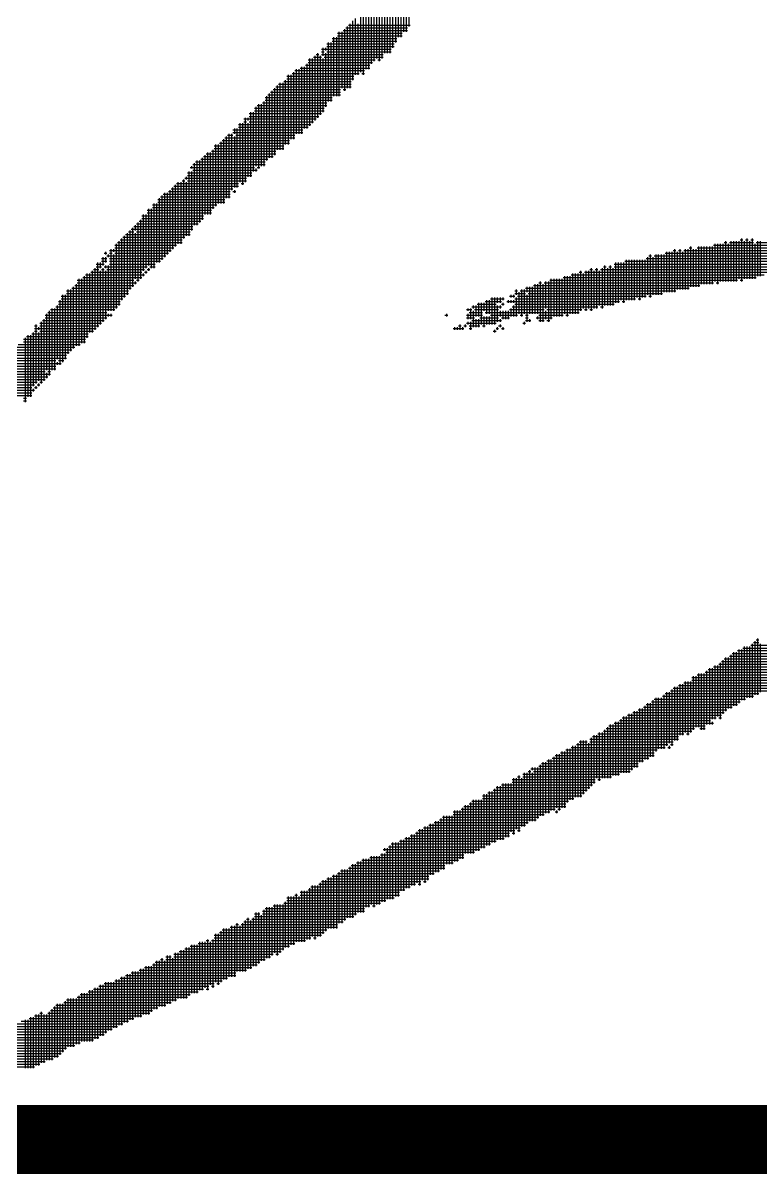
# Model space of a CAD drawing. Header units: feet. Extents: x 0 to 504600, y 0 to 356400.
# Drawn here: x 343216 to 344499, y 15540 to 17540 of the extents above; entities that cross this region are included whole.
import ezdxf
from ezdxf.enums import TextEntityAlignment as Align

# ---------------------------------------------------------------- set-up
doc = ezdxf.new("R2010")
doc.units = ezdxf.units.FT
doc.header["$LTSCALE"] = 600
doc.header["$MEASUREMENT"] = 0
for name, color, linetype in [('CX-BORD', 3, 'CONTINUOUS'), ('CX-BORD-LIN1', 4, 'CONTINUOUS'), ('CX-BORD-LIN2', 3, 'CONTINUOUS'), ('CX-BORD-TEX2', 7, 'CONTINUOUS'), ('CX-BORD-TEX3', 6, 'CONTINUOUS'), ('CX-COMM', 3, 'CONTINUOUS')]:
    doc.layers.add(name, color=color, linetype=linetype)
doc.styles.add('TB_TEXT', font='')
doc.styles.add('TB_WBTXT', font='')
doc.styles.add('TB_WMTXT', font='')
doc.styles.get('TB_TEXT').set_extended_font_data('DotumChe')
doc.styles.get('TB_WBTXT').set_extended_font_data('Dotum')
doc.styles.get('TB_WMTXT').set_extended_font_data('DotumChe')

# ---------------------------------------------------------------- blocks, each defined once
blk = doc.blocks.new('CXBLKA1')
at = {"layer": 'CX-BORD-LIN1', "const_width": 0.2}
blk.add_lwpolyline([(558, 6), (270, 6)], dxfattribs=at)
at = {"layer": 'CX-BORD-LIN1', "style": 'TB_TEXT'}
for tag, p in [('TR_RCON5', (342.3033, 33)), ('TR_RCON4', (342.3033, 27)), ('TR_RCON3', (342.3033, 21)), ('TR_RCON2', (342.3033, 15)), ('TR_RCON1', (342.3033, 9))]:
    blk.add_attdef(tag, text='', height=3.5, dxfattribs=at).set_placement(p, align=Align.MIDDLE_LEFT)
for tag, height, p in [('TR_DGN5', 3.5, (451.1185, 33)), ('TR_CHK5', 3.5, (491.1185, 33)), ('TR_RDAT5', 3.5, (317.5, 33)), ('TR_APP5', 3.5, (531.1185, 33)), ('TR_RNUM5', 3, (285.1051, 32.6366)), ('TR_DGN4', 3.5, (451.1185, 27)), ('TR_CHK4', 3.5, (491.1185, 27)), ('TR_RDAT4', 3.5, (317.5, 27)), ('TR_APP4', 3.5, (531.1185, 27)), ('TR_RNUM4', 3, (285.1051, 26.6366)), ('TR_DGN3', 3.5, (451.1185, 21)), ('TR_CHK3', 3.5, (491.1185, 21)), ('TR_RDAT3', 3.5, (317.5, 21)), ('TR_APP3', 3.5, (531.1185, 21)), ('TR_RNUM3', 3, (285.1051, 20.6366)), ('TR_DGN2', 3.5, (451.1185, 15)), ('TR_CHK2', 3.5, (491.1185, 15)), ('TR_RDAT2', 3.5, (317.5, 15)), ('TR_APP2', 3.5, (531.1185, 15)), ('TR_RNUM2', 3, (285.1051, 14.6366)), ('TR_DGN1', 3.5, (451.1185, 9)), ('TR_CHK1', 3.5, (491.1185, 9)), ('TR_RDAT1', 3.5, (317.5, 9)), ('TR_APP1', 3.5, (531.1185, 9)), ('TR_RNUM1', 3, (285.1051, 8.6366))]:
    blk.add_attdef(tag, text='', height=height, dxfattribs=at).set_placement(p, align=Align.MIDDLE_CENTER)
at = {"layer": 'CX-BORD-LIN2', "style": 'TB_TEXT'}
blk.add_attdef('TD_VERSION', text='', height=3, rotation=90, dxfattribs=at).set_placement((800.5, 48.0149), align=Align.MIDDLE_CENTER)
at = {"layer": 'CX-BORD-TEX2', "style": 'TB_WMTXT'}
for tag, height, p in [('TB_CNAME', 5, (15.3448, 531.8324)), ('TB_CSCOP', 4, (16.6346, 523.8324))]:
    blk.add_attdef(tag, text='', height=height, dxfattribs=at).set_placement(p, align=Align.BOTTOM_LEFT)
at = {"layer": 'CX-BORD-TEX2', "style": 'TB_WBTXT'}
for tag, height, p in [('TB_MTITIL', 10, (398, 533.3264)), ('TB_STITL', 7, (398, 518.3264))]:
    blk.add_attdef(tag, text='', height=height, dxfattribs=at).set_placement(p, align=Align.MIDDLE_CENTER)
at = {"layer": 'CX-BORD-TEX3', "style": 'TB_TEXT'}
for tag, height, p in [('TD_LNDST', 4.5, (215, 31.5)), ('TD_DSECT', 4.5, (605.5, 31.5)), ('TD_DDIST', 4.5, (654.5, 31.5)), ('TD_DNAME_TOP', 4.5, (755, 27.957)), ('TD_CSECT', 4.5, (605.5, 22.5)), ('TD_CDIST', 4.5, (654.5, 22.5)), ('TD_DNAME_MAIN', 4.5, (755, 21.4731)), ('TD_DNAME_BOT', 3, (755, 15.2489)), ('TD_HSCAL', 4.5, (620.8841, 13.7484)), ('TD_VSCAL', 4.5, (656.8615, 13.7484)), ('TD_CCOMP', 4.5, (215, 13.5927)), ('TD_CSTEP', 4.5, (250.744, 5.125)), ('TD_FIELD', 4.5, (180, 5.125)), ('TD_DWGNO', 4.5, (755, 5.0017)), ('TD_DWGCODE', 4.5, (637, 4.7908))]:
    blk.add_attdef(tag, text='', height=height, dxfattribs=at).set_placement(p, align=Align.MIDDLE_CENTER)
for tag, height, width, p in [('TD_DCOMP', 4.5, 0.95, (215, 22.5875)), ('TD_CNAME', 5, 0.78, (65, 7.5956))]:
    blk.add_attdef(tag, text='', height=height, dxfattribs=dict(at, width=width)).set_placement(p, align=Align.MIDDLE_CENTER)

msp = doc.modelspace()

# ---------------------------------------------------------------- linework, layer by layer
at = {"layer": 'CX-COMM'}
for p, q in [((343876.9, 17622.7), (343876.9, 17524.7)), ((343881.6, 17627.3), (343881.6, 17524.7)), ((343886.2, 17627.3), (343886.2, 17534)), ((343848.9, 17599.4), (343848.9, 17487.4)), ((343853.6, 17599.4), (343853.6, 17487.4)), ((343858.2, 17604), (343858.2, 17496.7)), ((343862.9, 17608.7), (343862.9, 17506)), ((343867.6, 17613.3), (343867.6, 17515.4)), ((343872.2, 17618), (343872.2, 17515.4)), ((343834.9, 17580.7), (343834.9, 17473.4)), ((343839.6, 17590), (343839.6, 17478)), ((343844.2, 17590), (343844.2, 17487.4)), ((343811.6, 17562), (343811.6, 17459.4)), ((343816.3, 17571.4), (343816.3, 17459.4)), ((343820.9, 17571.4), (343820.9, 17468.7)), ((343825.6, 17576), (343825.6, 17473.4)), ((343830.3, 17576), (343830.3, 17478)), ((343788.3, 17543.4), (343788.3, 17440.7)), ((343792.9, 17548), (343792.9, 17450.1)), ((343802.3, 17557.4), (343802.3, 17454.7)), ((343806.9, 17557.4), (343806.9, 17450.1)), ((343762.6, 17522.4), (343874.6, 17522.4)), ((343764.9, 17524.7), (343764.9, 17412.7)), ((343769.6, 17524.7), (343769.6, 17426.7)), ((343771.9, 17527), (343883.9, 17527)), ((343774.3, 17529.4), (343774.3, 17422.1)), ((343776.6, 17531.7), (343883.9, 17531.7)), ((343778.9, 17534), (343778.9, 17426.7)), ((343781.3, 17536.4), (343888.6, 17536.4)), ((343783.6, 17538.7), (343783.6, 17426.7)), ((343797.6, 17538.7), (343797.6, 17450.1)), ((343743.9, 17503.7), (343860.6, 17503.7)), ((343743.9, 17499), (343860.6, 17499)), ((343746.3, 17506), (343746.3, 17403.4)), ((343750.9, 17506), (343750.9, 17403.4)), ((343753.3, 17513), (343865.2, 17513)), ((343753.3, 17508.4), (343865.2, 17508.4)), ((343755.6, 17515.4), (343755.6, 17412.7)), ((343760.3, 17515.4), (343760.3, 17412.7)), ((343762.6, 17517.7), (343874.6, 17517.7)), ((343720.6, 17480.4), (343734.6, 17480.4)), ((343722.9, 17482.7), (343722.9, 17370.7)), ((343725.3, 17485), (343729.9, 17485)), ((343727.6, 17487.4), (343727.6, 17375.4)), ((343732.3, 17482.7), (343732.3, 17380.1)), ((343734.6, 17494.4), (343855.9, 17494.4)), ((343734.6, 17489.7), (343739.3, 17489.7)), ((343734.6, 17485), (343841.9, 17485)), ((343736.9, 17496.7), (343736.9, 17482.7)), ((343739.3, 17480.4), (343841.9, 17480.4)), ((343741.6, 17496.7), (343741.6, 17492)), ((343741.6, 17487.4), (343741.6, 17394.1)), ((343743.9, 17489.7), (343855.9, 17489.7)), ((343690.3, 17459.4), (343690.3, 17347.4)), ((343695, 17459.4), (343695, 17347.4)), ((343697.3, 17461.7), (343818.6, 17461.7)), ((343699.6, 17464), (343699.6, 17347.4)), ((343704.3, 17464), (343704.3, 17356.7)), ((343706.6, 17466.4), (343818.6, 17466.4)), ((343708.9, 17468.7), (343708.9, 17356.7)), ((343711.3, 17475.7), (343827.9, 17475.7)), ((343711.3, 17471), (343823.3, 17471)), ((343713.6, 17478), (343713.6, 17361.4)), ((343718.3, 17478), (343718.3, 17366.1)), ((343736.9, 17478), (343736.9, 17384.7)), ((343832.6, 17475.7), (343837.3, 17475.7)), ((343671.6, 17440.7), (343671.6, 17328.7)), ((343674, 17447.7), (343790.6, 17447.7)), ((343674, 17443.1), (343790.6, 17443.1)), ((343676.3, 17450.1), (343676.3, 17328.7)), ((343681, 17450.1), (343681, 17338.1)), ((343683.3, 17452.4), (343799.9, 17452.4)), ((343685.6, 17454.7), (343685.6, 17338.1)), ((343688, 17457.1), (343809.3, 17457.1)), ((343804.6, 17452.4), (343809.3, 17452.4)), ((343646, 17419.7), (343767.3, 17419.7)), ((343648.3, 17422.1), (343648.3, 17305.4)), ((343650.6, 17424.4), (343767.3, 17424.4)), ((343653, 17426.7), (343653, 17310.1)), ((343655.3, 17429.1), (343785.9, 17429.1)), ((343657.6, 17431.4), (343657.6, 17319.4)), ((343660, 17433.7), (343785.9, 17433.7)), ((343662.3, 17436.1), (343662.3, 17319.4)), ((343667, 17436.1), (343667, 17319.4)), ((343669.3, 17438.4), (343785.9, 17438.4)), ((343771.9, 17424.4), (343776.6, 17424.4)), ((343632, 17401.1), (343743.9, 17401.1)), ((343634.3, 17403.4), (343634.3, 17291.4)), ((343636.6, 17410.4), (343753.3, 17410.4)), ((343636.6, 17405.7), (343753.3, 17405.7)), ((343639, 17412.7), (343639, 17300.8)), ((343641.3, 17415.1), (343767.3, 17415.1)), ((343643.6, 17417.4), (343643.6, 17305.4)), ((343608.6, 17382.4), (343734.6, 17382.4)), ((343611, 17384.7), (343611, 17272.8)), ((343615.6, 17384.7), (343615.6, 17282.1)), ((343618, 17391.7), (343739.3, 17391.7)), ((343618, 17387.1), (343739.3, 17387.1)), ((343620.3, 17394.1), (343620.3, 17291.4)), ((343622.6, 17396.4), (343743.9, 17396.4)), ((343625, 17398.7), (343625, 17286.8)), ((343629.6, 17398.7), (343629.6, 17291.4)), ((343590, 17363.7), (343715.9, 17363.7)), ((343590, 17359.1), (343711.3, 17359.1)), ((343592.3, 17366.1), (343592.3, 17263.4)), ((343597, 17366.1), (343597, 17258.8)), ((343599.3, 17373.1), (343725.3, 17373.1)), ((343599.3, 17368.4), (343604, 17368.4)), ((343601.6, 17375.4), (343601.6, 17263.4)), ((343606.3, 17375.4), (343606.3, 17370.7)), ((343606.3, 17366.1), (343606.3, 17272.8)), ((343608.6, 17377.7), (343729.9, 17377.7)), ((343608.6, 17368.4), (343720.6, 17368.4)), ((343566.6, 17340.4), (343688, 17340.4)), ((343569, 17342.7), (343569, 17235.4)), ((343571.3, 17345.1), (343580.6, 17345.1)), ((343573.6, 17347.4), (343573.6, 17235.4)), ((343578.3, 17347.4), (343578.3, 17249.4)), ((343580.6, 17354.4), (343701.9, 17354.4)), ((343580.6, 17349.7), (343701.9, 17349.7)), ((343583, 17356.7), (343583, 17347.4)), ((343583, 17342.7), (343583, 17254.1)), ((343585.3, 17345.1), (343688, 17345.1)), ((343587.6, 17356.7), (343587.6, 17254.1)), ((343545.7, 17319.4), (343545.7, 17216.8)), ((343548, 17326.4), (343669.3, 17326.4)), ((343548, 17321.7), (343669.3, 17321.7)), ((343550.3, 17328.7), (343550.3, 17221.4)), ((343555, 17328.7), (343555, 17226.1)), ((343557.3, 17331.1), (343678.6, 17331.1)), ((343559.6, 17333.4), (343559.6, 17226.1)), ((343562, 17335.7), (343678.6, 17335.7)), ((343564.3, 17338.1), (343564.3, 17226.1)), ((343517.7, 17300.8), (343517.7, 17188.8)), ((343522.3, 17300.8), (343522.3, 17193.4)), ((343524.7, 17303.1), (343641.3, 17303.1)), ((343527, 17305.4), (343527, 17198.1)), ((343529.3, 17307.8), (343650.6, 17307.8)), ((343531.7, 17310.1), (343531.7, 17207.4)), ((343534, 17312.4), (343655.3, 17312.4)), ((343536.3, 17314.7), (343536.3, 17207.4)), ((343541, 17314.7), (343541, 17207.4)), ((343543.3, 17317.1), (343655.3, 17317.1)), ((343501.3, 17279.8), (343613.3, 17279.8)), ((343503.7, 17282.1), (343503.7, 17170.1)), ((343506, 17289.1), (343618, 17289.1)), ((343508.3, 17291.4), (343508.3, 17286.8)), ((343508.3, 17282.1), (343508.3, 17179.4)), ((343510.7, 17293.8), (343636.6, 17293.8)), ((343510.7, 17284.4), (343622.6, 17284.4)), ((343513, 17296.1), (343513, 17188.8)), ((343515.3, 17298.4), (343636.6, 17298.4)), ((343620.3, 17286.8), (343620.3, 17282.1)), ((343622.6, 17289.1), (343627.3, 17289.1)), ((343482.7, 17261.1), (343590, 17261.1)), ((343485, 17263.4), (343485, 17156.1)), ((343489.7, 17263.4), (343489.7, 17156.1)), ((343492, 17265.8), (343496.7, 17265.8)), ((343494.3, 17268.1), (343494.3, 17165.5)), ((343496.7, 17270.4), (343604, 17270.4)), ((343499, 17272.8), (343499, 17268.1)), ((343499, 17263.4), (343499, 17170.1)), ((343501.3, 17275.1), (343613.3, 17275.1)), ((343501.3, 17265.8), (343604, 17265.8)), ((343594.6, 17261.1), (343599.3, 17261.1)), ((343457, 17240.1), (343457, 17128.1)), ((343459.3, 17242.4), (343576, 17242.4)), ((343461.7, 17244.8), (343461.7, 17132.8)), ((343466.3, 17244.8), (343466.3, 17137.5)), ((343468.7, 17247.1), (343576, 17247.1)), ((343471, 17249.4), (343471, 17142.1)), ((343473.3, 17251.8), (343580.6, 17251.8)), ((343475.7, 17254.1), (343475.7, 17146.8)), ((343478, 17256.4), (343590, 17256.4)), ((343480.3, 17258.8), (343480.3, 17151.5)), ((343580.6, 17247.1), (343585.3, 17247.1)), ((343583, 17249.4), (343583, 17244.8)), ((343440.7, 17223.8), (343552.6, 17223.8)), ((343440.7, 17219.1), (343548, 17219.1)), ((343443, 17226.1), (343443, 17114.1)), ((343447.7, 17226.1), (343447.7, 17123.5)), ((343450, 17233.1), (343566.6, 17233.1)), ((343450, 17228.4), (343566.6, 17228.4)), ((343452.3, 17235.4), (343452.3, 17123.5)), ((343454.7, 17237.8), (343576, 17237.8)), ((343422, 17205.1), (343529.3, 17205.1)), ((343422, 17200.4), (343529.3, 17200.4)), ((343424.3, 17207.4), (343424.3, 17109.5)), ((343429, 17207.4), (343429, 17114.1)), ((343431.3, 17214.4), (343543.3, 17214.4)), ((343431.3, 17209.8), (343543.3, 17209.8)), ((343433.7, 17216.8), (343433.7, 17118.8)), ((343438.3, 17216.8), (343438.3, 17114.1)), ((343401, 17179.4), (343401, 17076.8)), ((343403.4, 17181.8), (343510.7, 17181.8)), ((343405.7, 17184.1), (343405.7, 17081.5)), ((343408, 17186.4), (343510.7, 17186.4)), ((343410.3, 17188.8), (343410.3, 17179.4)), ((343412.7, 17191.1), (343520, 17191.1)), ((343415, 17193.4), (343415, 17090.8)), ((343417.3, 17195.8), (343524.7, 17195.8)), ((343419.7, 17198.1), (343419.7, 17095.5)), ((343382.4, 17160.8), (343382.4, 17048.8)), ((343384.7, 17163.1), (343492, 17163.1)), ((343387, 17165.5), (343387, 17058.1)), ((343389.4, 17167.8), (343496.7, 17167.8)), ((343391.7, 17170.1), (343391.7, 17062.8)), ((343394, 17172.4), (343506, 17172.4)), ((343396.4, 17174.8), (343396.4, 17067.5)), ((343398.7, 17177.1), (343408, 17177.1)), ((343410.3, 17174.8), (343410.3, 17095.5)), ((343412.7, 17177.1), (343506, 17177.1)), ((344436.8, 17160.8), (344436.8, 17090.8)), ((344446.1, 17160.8), (344446.1, 17090.8)), ((344450.8, 17160.8), (344450.8, 17090.8)), ((344455.4, 17160.8), (344455.4, 17090.8)), ((344460.1, 17160.8), (344460.1, 17095.5)), ((344462.4, 17163.1), (344467.1, 17163.1)), ((344464.8, 17165.5), (344464.8, 17090.8)), ((344469.4, 17160.8), (344469.4, 17095.5)), ((344471.8, 17163.1), (344476.4, 17163.1)), ((344474.1, 17165.5), (344474.1, 17095.5)), ((344478.8, 17160.8), (344478.8, 17095.5)), ((344481.1, 17163.1), (344485.8, 17163.1)), ((344483.4, 17165.5), (344483.4, 17095.5)), ((344492.8, 17160.8), (344492.8, 17100.1)), ((344497.4, 17160.8), (344497.4, 17100.1)), ((343356.7, 17139.8), (343361.4, 17139.8)), ((343359, 17142.1), (343359, 17137.5)), ((343366, 17144.5), (343473.3, 17144.5)), ((343366, 17139.8), (343370.7, 17139.8)), ((343368.4, 17146.8), (343368.4, 17039.5)), ((343373, 17146.8), (343373, 17142.1)), ((343375.4, 17153.8), (343482.7, 17153.8)), ((343375.4, 17149.1), (343478, 17149.1)), ((343375.4, 17139.8), (343468.7, 17139.8)), ((343377.7, 17156.1), (343377.7, 17044.1)), ((343380, 17158.5), (343492, 17158.5)), ((344331.8, 17139.8), (345069, 17139.8)), ((344334.1, 17142.1), (344334.1, 17072.1)), ((344338.8, 17142.1), (344338.8, 17072.1)), ((344343.5, 17142.1), (344343.5, 17072.1)), ((344345.8, 17144.5), (344350.5, 17144.5)), ((344348.1, 17146.8), (344348.1, 17072.1)), ((344352.8, 17142.1), (344352.8, 17076.8)), ((344355.1, 17144.5), (344359.8, 17144.5)), ((344357.5, 17146.8), (344357.5, 17076.8)), ((344362.1, 17142.1), (344362.1, 17076.8)), ((344364.5, 17144.5), (345055, 17144.5)), ((344366.8, 17146.8), (344366.8, 17076.8)), ((344371.5, 17146.8), (344371.5, 17076.8)), ((344373.8, 17149.1), (344378.5, 17149.1)), ((344376.1, 17151.5), (344376.1, 17081.5)), ((344380.8, 17146.8), (344380.8, 17081.5)), ((344385.5, 17146.8), (344385.5, 17081.5)), ((344387.8, 17149.1), (345045.6, 17149.1)), ((344390.1, 17151.5), (344390.1, 17081.5)), ((344394.8, 17151.5), (344394.8, 17086.1)), ((344399.5, 17151.5), (344399.5, 17086.1)), ((344404.1, 17151.5), (344404.1, 17086.1)), ((344408.8, 17151.5), (344408.8, 17086.1)), ((344413.5, 17151.5), (344413.5, 17086.1)), ((344415.8, 17153.8), (345022.3, 17153.8)), ((344418.1, 17156.1), (344418.1, 17090.8)), ((344422.8, 17156.1), (344422.8, 17086.1)), ((344427.4, 17156.1), (344427.4, 17090.8)), ((344432.1, 17156.1), (344432.1, 17090.8)), ((344434.4, 17158.5), (344439.1, 17158.5)), ((344441.4, 17156.1), (344441.4, 17090.8)), ((344443.8, 17158.5), (344485.8, 17158.5)), ((344488.1, 17156.1), (344488.1, 17095.5)), ((344490.4, 17158.5), (344999, 17158.5)), ((343342.7, 17121.1), (343356.7, 17121.1)), ((343345, 17123.5), (343345, 17011.5)), ((343349.7, 17123.5), (343349.7, 17114.1)), ((343352, 17130.5), (343361.4, 17130.5)), ((343352, 17125.8), (343361.4, 17125.8)), ((343354.4, 17132.8), (343354.4, 17118.8)), ((343359, 17132.8), (343359, 17123.5)), ((343361.4, 17135.1), (343464, 17135.1)), ((343363.7, 17137.5), (343363.7, 17132.8)), ((343366, 17130.5), (343459.3, 17130.5)), ((343366, 17125.8), (343454.7, 17125.8)), ((343366, 17121.1), (343445.3, 17121.1)), ((343373, 17137.5), (343373, 17039.5)), ((344243.2, 17121.1), (344779.7, 17121.1)), ((344245.5, 17123.5), (344245.5, 17053.5)), ((344250.2, 17123.5), (344250.2, 17053.5)), ((344254.8, 17123.5), (344254.8, 17058.1)), ((344259.5, 17123.5), (344259.5, 17053.5)), ((344261.8, 17125.8), (345097, 17125.8)), ((344264.2, 17128.1), (344264.2, 17058.1)), ((344268.8, 17128.1), (344268.8, 17058.1)), ((344273.5, 17128.1), (344273.5, 17058.1)), ((344278.2, 17128.1), (344278.2, 17058.1)), ((344282.8, 17128.1), (344282.8, 17062.8)), ((344287.5, 17128.1), (344287.5, 17058.1)), ((344292.1, 17128.1), (344292.1, 17062.8)), ((344296.8, 17128.1), (344296.8, 17062.8)), ((344299.1, 17130.5), (345087.6, 17130.5)), ((344301.5, 17132.8), (344301.5, 17067.5)), ((344303.8, 17135.1), (344308.5, 17135.1)), ((344306.1, 17137.5), (344306.1, 17062.8)), ((344310.8, 17132.8), (344310.8, 17067.5)), ((344313.1, 17135.1), (345078.3, 17135.1)), ((344315.5, 17137.5), (344315.5, 17067.5)), ((344320.1, 17137.5), (344320.1, 17067.5)), ((344324.8, 17137.5), (344324.8, 17067.5)), ((344329.5, 17137.5), (344329.5, 17072.1)), ((343321.7, 17100.1), (343321.7, 16983.5)), ((343324, 17102.5), (343426.7, 17102.5)), ((343326.4, 17104.8), (343326.4, 16992.8)), ((343331, 17104.8), (343331, 17002.2)), ((343333.4, 17107.1), (343422, 17107.1)), ((343335.7, 17109.5), (343335.7, 17002.2)), ((343338, 17111.8), (343347.4, 17111.8)), ((343340.4, 17114.1), (343340.4, 17006.8)), ((343342.7, 17116.5), (343352, 17116.5)), ((343349.7, 17109.5), (343349.7, 17016.2)), ((343352, 17111.8), (343356.7, 17111.8)), ((343354.4, 17114.1), (343354.4, 17020.8)), ((343356.7, 17116.5), (343431.3, 17116.5)), ((343359, 17118.8), (343359, 17114.1)), ((343359, 17109.5), (343359, 17025.5)), ((343361.4, 17111.8), (343426.7, 17111.8)), ((343363.7, 17118.8), (343363.7, 17039.5)), ((343424.3, 17104.8), (343424.3, 17100.1)), ((343426.7, 17107.1), (343431.3, 17107.1)), ((343429, 17109.5), (343429, 17104.8)), ((343431.3, 17111.8), (343436, 17111.8)), ((343433.7, 17114.1), (343433.7, 17109.5)), ((343436, 17116.5), (343445.3, 17116.5)), ((344156.8, 17100.1), (344156.8, 17034.8)), ((344161.5, 17100.1), (344161.5, 17030.1)), ((344166.2, 17100.1), (344166.2, 17034.8)), ((344168.5, 17102.5), (344504.4, 17102.5)), ((344170.8, 17104.8), (344170.8, 17034.8)), ((344175.5, 17104.8), (344175.5, 17034.8)), ((344180.2, 17104.8), (344180.2, 17034.8)), ((344182.5, 17107.1), (344187.2, 17107.1)), ((344184.8, 17109.5), (344184.8, 17039.5)), ((344189.5, 17104.8), (344189.5, 17044.1)), ((344191.8, 17107.1), (344569.8, 17107.1)), ((344194.2, 17109.5), (344194.2, 17039.5)), ((344198.8, 17109.5), (344198.8, 17044.1)), ((344201.2, 17111.8), (344205.8, 17111.8)), ((344203.5, 17114.1), (344203.5, 17039.5)), ((344208.2, 17109.5), (344208.2, 17044.1)), ((344210.5, 17111.8), (344215.2, 17111.8)), ((344212.8, 17114.1), (344212.8, 17044.1)), ((344217.5, 17109.5), (344217.5, 17048.8)), ((344219.8, 17111.8), (344611.7, 17111.8)), ((344222.2, 17114.1), (344222.2, 17044.1)), ((344224.5, 17116.5), (344229.2, 17116.5)), ((344226.8, 17118.8), (344226.8, 17048.8)), ((344231.5, 17114.1), (344231.5, 17048.8)), ((344233.8, 17116.5), (344238.5, 17116.5)), ((344236.2, 17118.8), (344236.2, 17048.8)), ((344240.8, 17114.1), (344240.8, 17048.8)), ((344243.2, 17116.5), (344667.7, 17116.5)), ((343300.7, 17079.1), (343403.4, 17079.1)), ((343303, 17081.5), (343303, 16974.2)), ((343305.4, 17083.8), (343408, 17083.8)), ((343307.7, 17086.1), (343307.7, 16978.8)), ((343310, 17093.1), (343408, 17093.1)), ((343310, 17088.5), (343412.7, 17088.5)), ((343312.4, 17095.5), (343312.4, 16978.8)), ((343317, 17095.5), (343317, 16983.5)), ((343319.4, 17097.8), (343422, 17097.8)), ((343410.3, 17090.8), (343410.3, 17086.1)), ((343412.7, 17093.1), (343417.3, 17093.1)), ((344089.2, 17079.1), (344373.8, 17079.1)), ((344091.5, 17081.5), (344091.5, 17072.1)), ((344096.2, 17081.5), (344096.2, 17034.8)), ((344100.9, 17081.5), (344100.9, 17034.8)), ((344103.2, 17083.8), (344392.5, 17083.8)), ((344105.5, 17086.1), (344105.5, 17034.8)), ((344110.2, 17086.1), (344110.2, 17034.8)), ((344112.5, 17088.5), (344117.2, 17088.5)), ((344114.9, 17090.8), (344114.9, 17020.8)), ((344119.5, 17086.1), (344119.5, 17020.8)), ((344121.9, 17088.5), (344415.8, 17088.5)), ((344124.2, 17090.8), (344124.2, 17044.1)), ((344128.9, 17090.8), (344128.9, 17020.8)), ((344131.2, 17093.1), (344457.8, 17093.1)), ((344133.5, 17095.5), (344133.5, 17025.5)), ((344138.2, 17095.5), (344138.2, 17030.1)), ((344142.8, 17095.5), (344142.8, 17030.1)), ((344147.5, 17095.5), (344147.5, 17030.1)), ((344152.2, 17095.5), (344152.2, 17030.1)), ((344154.5, 17097.8), (344490.4, 17097.8)), ((344420.5, 17088.5), (344425.1, 17088.5)), ((344462.4, 17093.1), (344467.1, 17093.1)), ((343282, 17065.1), (343394, 17065.1)), ((343282, 17060.5), (343389.4, 17060.5)), ((343284.4, 17067.5), (343284.4, 16950.8)), ((343289, 17067.5), (343289, 16955.5)), ((343291.4, 17074.5), (343398.7, 17074.5)), ((343291.4, 17069.8), (343398.7, 17069.8)), ((343293.7, 17076.8), (343293.7, 16964.8)), ((343298.4, 17076.8), (343298.4, 16969.5)), ((344028.5, 17060.5), (344051.9, 17060.5)), ((344030.9, 17062.8), (344030.9, 17016.2)), ((344035.5, 17062.8), (344035.5, 17016.2)), ((344040.2, 17062.8), (344040.2, 17053.5)), ((344044.9, 17062.8), (344044.9, 17053.5)), ((344049.5, 17062.8), (344049.5, 17058.1)), ((344061.2, 17065.1), (344070.5, 17065.1)), ((344063.5, 17067.5), (344063.5, 17062.8)), ((344068.2, 17067.5), (344068.2, 17062.8)), ((344070.5, 17074.5), (344075.2, 17074.5)), ((344070.5, 17069.8), (344089.2, 17069.8)), ((344070.5, 17060.5), (344280.5, 17060.5)), ((344072.9, 17076.8), (344072.9, 17067.5)), ((344072.9, 17062.8), (344072.9, 17030.1)), ((344075.2, 17065.1), (344299.1, 17065.1)), ((344077.5, 17072.1), (344077.5, 17034.8)), ((344079.9, 17074.5), (344350.5, 17074.5)), ((344082.2, 17076.8), (344082.2, 17030.1)), ((344086.9, 17076.8), (344086.9, 17034.8)), ((344091.5, 17067.5), (344091.5, 17020.8)), ((344093.9, 17069.8), (344327.1, 17069.8)), ((344285.1, 17060.5), (344289.8, 17060.5)), ((344303.8, 17065.1), (344308.5, 17065.1)), ((343261, 17039.5), (343261, 16927.5)), ((343263.4, 17041.8), (343375.4, 17041.8)), ((343265.7, 17044.1), (343265.7, 16936.8)), ((343270.4, 17044.1), (343270.4, 16936.8)), ((343272.7, 17046.5), (343380, 17046.5)), ((343275, 17048.8), (343275, 16955.5)), ((343277.4, 17055.8), (343384.7, 17055.8)), ((343277.4, 17051.1), (343384.7, 17051.1)), ((343279.7, 17058.1), (343279.7, 16946.2)), ((343986.6, 17041.8), (343995.9, 17041.8)), ((343988.9, 17044.1), (343988.9, 17039.5)), ((343993.5, 17044.1), (343993.5, 17025.5)), ((343995.9, 17046.5), (344047.2, 17046.5)), ((343998.2, 17048.8), (343998.2, 17044.1)), ((343998.2, 17039.5), (343998.2, 17011.5)), ((344000.5, 17041.8), (344042.5, 17041.8)), ((344002.9, 17048.8), (344002.9, 17030.1)), ((344005.2, 17051.1), (344037.9, 17051.1)), ((344007.5, 17053.5), (344007.5, 17030.1)), ((344012.2, 17053.5), (344012.2, 17016.2)), ((344016.9, 17053.5), (344016.9, 17039.5)), ((344019.2, 17055.8), (344047.2, 17055.8)), ((344021.5, 17058.1), (344021.5, 17034.8)), ((344026.2, 17058.1), (344026.2, 17034.8)), ((344040.2, 17048.8), (344040.2, 17020.8)), ((344044.9, 17048.8), (344044.9, 17044.1)), ((344044.9, 17039.5), (344044.9, 17030.1)), ((344047.2, 17051.1), (344051.9, 17051.1)), ((344049.5, 17053.5), (344049.5, 17048.8)), ((344049.5, 17039.5), (344049.5, 17025.5)), ((344054.2, 17039.5), (344054.2, 17025.5)), ((344056.5, 17055.8), (344252.5, 17055.8)), ((344058.9, 17058.1), (344058.9, 17053.5)), ((344058.9, 17039.5), (344058.9, 17025.5)), ((344061.2, 17041.8), (344121.9, 17041.8)), ((344063.5, 17058.1), (344063.5, 17053.5)), ((344063.5, 17044.1), (344063.5, 17030.1)), ((344065.9, 17046.5), (344215.2, 17046.5)), ((344068.2, 17058.1), (344068.2, 17053.5)), ((344068.2, 17048.8), (344068.2, 17030.1)), ((344070.5, 17051.1), (344243.2, 17051.1)), ((344124.2, 17039.5), (344124.2, 17025.5)), ((344126.5, 17041.8), (344187.2, 17041.8)), ((344191.8, 17041.8), (344196.5, 17041.8)), ((344201.2, 17041.8), (344205.8, 17041.8)), ((344219.8, 17046.5), (344224.5, 17046.5)), ((344257.2, 17055.8), (344261.8, 17055.8)), ((343247.1, 17020.8), (343247.1, 16913.5)), ((343249.4, 17023.1), (343356.7, 17023.1)), ((343251.7, 17025.5), (343251.7, 16918.2)), ((343254.1, 17032.5), (343370.7, 17032.5)), ((343254.1, 17027.8), (343361.4, 17027.8)), ((343256.4, 17034.8), (343256.4, 16936.8)), ((343258.7, 17037.1), (343361.4, 17037.1)), ((343363.7, 17034.8), (343363.7, 17030.1)), ((343368.4, 17034.8), (343368.4, 17030.1)), ((343949.2, 17032.5), (343953.9, 17032.5)), ((343951.6, 17034.8), (343951.6, 17030.1)), ((343986.6, 17032.5), (344014.5, 17032.5)), ((343986.6, 17027.8), (344000.5, 17027.8)), ((343988.9, 17034.8), (343988.9, 17025.5)), ((343988.9, 17020.8), (343988.9, 17016.2)), ((343991.2, 17037.1), (344014.5, 17037.1)), ((343993.5, 17020.8), (343993.5, 17006.8)), ((343995.9, 17023.1), (344047.2, 17023.1)), ((344002.9, 17025.5), (344002.9, 17011.5)), ((344007.5, 17025.5), (344007.5, 17011.5)), ((344009.9, 17027.8), (344042.5, 17027.8)), ((344016.9, 17030.1), (344016.9, 17011.5)), ((344019.2, 17037.1), (344182.5, 17037.1)), ((344021.5, 17030.1), (344021.5, 17016.2)), ((344026.2, 17030.1), (344026.2, 17016.2)), ((344028.5, 17032.5), (344075.2, 17032.5)), ((344044.9, 17025.5), (344044.9, 17020.8)), ((344047.2, 17027.8), (344061.2, 17027.8)), ((344079.9, 17032.5), (344084.5, 17032.5)), ((344086.9, 17020.8), (344086.9, 17016.2)), ((344089.2, 17032.5), (344093.9, 17032.5)), ((344089.2, 17027.8), (344093.9, 17027.8)), ((344089.2, 17023.1), (344098.5, 17023.1)), ((344096.2, 17025.5), (344096.2, 17020.8)), ((344107.9, 17027.8), (344135.8, 17027.8)), ((344110.2, 17030.1), (344110.2, 17025.5)), ((344112.5, 17032.5), (344154.5, 17032.5)), ((344112.5, 17023.1), (344121.9, 17023.1)), ((344126.5, 17023.1), (344131.2, 17023.1)), ((344159.2, 17032.5), (344163.8, 17032.5)), ((343230.7, 16999.8), (343328.7, 16999.8)), ((343233.1, 17002.2), (343233.1, 16908.8)), ((343235.4, 17013.8), (343240.1, 17013.8)), ((343235.4, 17009.2), (343342.7, 17009.2)), ((343235.4, 17004.5), (343240.1, 17004.5)), ((343237.7, 17016.2), (343237.7, 16913.5)), ((343242.4, 17011.5), (343242.4, 17006.8)), ((343242.4, 17002.2), (343242.4, 16918.2)), ((343244.7, 17018.5), (343352, 17018.5)), ((343244.7, 17013.8), (343347.4, 17013.8)), ((343244.7, 17004.5), (343338, 17004.5)), ((343963.2, 17009.2), (343981.9, 17009.2)), ((343965.6, 17011.5), (343965.6, 17006.8)), ((343970.2, 17011.5), (343970.2, 17006.8)), ((343972.6, 17013.8), (343977.2, 17013.8)), ((343974.9, 17016.2), (343974.9, 17006.8)), ((343979.6, 17011.5), (343979.6, 17006.8)), ((343981.9, 17013.8), (343986.6, 17013.8)), ((343984.2, 17016.2), (343984.2, 17011.5)), ((343986.6, 17018.5), (344037.9, 17018.5)), ((343991.2, 17013.8), (344009.9, 17013.8)), ((343991.2, 17009.2), (343995.9, 17009.2)), ((344014.5, 17013.8), (344019.2, 17013.8)), ((344033.2, 17004.5), (344037.9, 17004.5)), ((344035.5, 17006.8), (344035.5, 17002.2)), ((344037.9, 17009.2), (344042.5, 17009.2)), ((344040.2, 17011.5), (344040.2, 17006.8)), ((344042.5, 17013.8), (344047.2, 17013.8)), ((344044.9, 17016.2), (344044.9, 17011.5)), ((344047.2, 17009.2), (344051.9, 17009.2)), ((344049.5, 17011.5), (344049.5, 17006.8)), ((344084.5, 17018.5), (344089.2, 17018.5)), ((343207.4, 16981.2), (343314.7, 16981.2)), ((343216.7, 16990.5), (343324, 16990.5)), ((343216.7, 16985.8), (343324, 16985.8)), ((343219.1, 16992.8), (343219.1, 16880.8)), ((343221.4, 16995.2), (343328.7, 16995.2)), ((343223.7, 16997.5), (343223.7, 16890.2)), ((343228.4, 16997.5), (343228.4, 16890.2)), ((343193.4, 16962.5), (343291.4, 16962.5)), ((343198.1, 16971.8), (343300.7, 16971.8)), ((343198.1, 16967.2), (343296, 16967.2)), ((343202.7, 16976.5), (343305.4, 16976.5)), ((343170.1, 16943.8), (343272.7, 16943.8)), ((343174.7, 16939.2), (343272.7, 16939.2)), ((343184.1, 16948.5), (343282, 16948.5)), ((343188.7, 16957.8), (343291.4, 16957.8)), ((343188.7, 16953.2), (343272.7, 16953.2)), ((343275, 16950.8), (343275, 16946.2)), ((343277.4, 16953.2), (343286.7, 16953.2)), ((343156.1, 16920.5), (343254.1, 16920.5)), ((343160.7, 16925.2), (343258.7, 16925.2)), ((343165.4, 16934.5), (343254.1, 16934.5)), ((343165.4, 16929.8), (343263.4, 16929.8)), ((343256.4, 16932.2), (343256.4, 16922.8)), ((343258.7, 16934.5), (343263.4, 16934.5)), ((343137.4, 16906.5), (343230.7, 16906.5)), ((343137.4, 16901.8), (343235.4, 16901.8)), ((343142.1, 16911.2), (343235.4, 16911.2)), ((343146.7, 16915.8), (343240.1, 16915.8)), ((343233.1, 16904.2), (343233.1, 16899.5)), ((343235.4, 16906.5), (343240.1, 16906.5)), ((343237.7, 16908.8), (343237.7, 16904.2)), ((343240.1, 16911.2), (343244.7, 16911.2)), ((343242.4, 16913.5), (343242.4, 16908.8)), ((343244.7, 16915.8), (343249.4, 16915.8)), ((343128.1, 16897.2), (343230.7, 16897.2)), ((343128.1, 16892.5), (343230.7, 16892.5)), ((343216.7, 16887.8), (343221.4, 16887.8)), ((343216.7, 16883.2), (343221.4, 16883.2)), ((344483.4, 16460.9), (344483.4, 16367.6)), ((344485.8, 16463.3), (344495.1, 16463.3)), ((344488.1, 16465.6), (344488.1, 16372.3)), ((344490.4, 16467.9), (344495.1, 16467.9)), ((344492.8, 16470.3), (344492.8, 16372.3)), ((344497.4, 16460.9), (344497.4, 16377)), ((344443.8, 16439.9), (344602.4, 16439.9)), ((344446.1, 16442.3), (344446.1, 16349)), ((344448.4, 16444.6), (344607.1, 16444.6)), ((344450.8, 16446.9), (344450.8, 16353.6)), ((344455.4, 16446.9), (344455.4, 16353.6)), ((344457.8, 16449.3), (344607.1, 16449.3)), ((344460.1, 16451.6), (344460.1, 16358.3)), ((344464.8, 16451.6), (344464.8, 16363)), ((344467.1, 16453.9), (344621.1, 16453.9)), ((344469.4, 16456.3), (344469.4, 16363)), ((344474.1, 16456.3), (344474.1, 16367.6)), ((344478.8, 16456.3), (344478.8, 16367.6)), ((344481.1, 16458.6), (344630.4, 16458.6)), ((344408.8, 16419), (344408.8, 16321)), ((344413.5, 16419), (344413.5, 16330.3)), ((344415.8, 16421.3), (344565.1, 16421.3)), ((344418.1, 16423.6), (344418.1, 16330.3)), ((344422.8, 16423.6), (344422.8, 16335)), ((344425.1, 16426), (344574.4, 16426)), ((344427.4, 16428.3), (344427.4, 16330.3)), ((344429.8, 16430.6), (344583.7, 16430.6)), ((344432.1, 16433), (344432.1, 16339.6)), ((344434.4, 16435.3), (344597.7, 16435.3)), ((344436.8, 16437.6), (344436.8, 16344.3)), ((344441.4, 16437.6), (344441.4, 16349)), ((344378.5, 16402.6), (344551.1, 16402.6)), ((344380.8, 16405), (344380.8, 16311.6)), ((344385.5, 16405), (344385.5, 16316.3)), ((344387.8, 16407.3), (344555.8, 16407.3)), ((344390.1, 16409.6), (344390.1, 16316.3)), ((344394.8, 16409.6), (344394.8, 16311.6)), ((344399.5, 16409.6), (344399.5, 16311.6)), ((344401.8, 16412), (344555.8, 16412)), ((344404.1, 16414.3), (344404.1, 16321)), ((344406.5, 16416.6), (344560.4, 16416.6)), ((344341.1, 16379.3), (344513.8, 16379.3)), ((344343.5, 16381.6), (344343.5, 16283.7)), ((344345.8, 16384), (344518.4, 16384)), ((344348.1, 16386.3), (344348.1, 16293)), ((344352.8, 16386.3), (344352.8, 16293)), ((344355.1, 16388.6), (344527.8, 16388.6)), ((344357.5, 16391), (344357.5, 16302.3)), ((344362.1, 16391), (344362.1, 16302.3)), ((344364.5, 16393.3), (344537.1, 16393.3)), ((344366.8, 16395.6), (344366.8, 16307)), ((344371.5, 16395.6), (344371.5, 16302.3)), ((344376.1, 16395.6), (344376.1, 16307)), ((344378.5, 16398), (344541.8, 16398)), ((344308.5, 16360.6), (344462.4, 16360.6)), ((344310.8, 16363), (344310.8, 16265)), ((344313.1, 16365.3), (344471.8, 16365.3)), ((344315.5, 16367.6), (344315.5, 16274.3)), ((344320.1, 16367.6), (344320.1, 16279)), ((344324.8, 16367.6), (344324.8, 16279)), ((344327.1, 16370), (344485.8, 16370)), ((344329.5, 16372.3), (344329.5, 16279)), ((344331.8, 16374.6), (344495.1, 16374.6)), ((344334.1, 16377), (344334.1, 16283.7)), ((344338.8, 16377), (344338.8, 16288.3)), ((344268.8, 16339.6), (344268.8, 16237)), ((344273.5, 16339.6), (344273.5, 16241.7)), ((344275.8, 16342), (344434.4, 16342)), ((344278.2, 16344.3), (344278.2, 16246.3)), ((344282.8, 16344.3), (344282.8, 16246.3)), ((344285.1, 16346.6), (344439.1, 16346.6)), ((344287.5, 16349), (344287.5, 16255.7)), ((344292.1, 16349), (344292.1, 16255.7)), ((344294.5, 16351.3), (344448.4, 16351.3)), ((344296.8, 16353.6), (344296.8, 16260.3)), ((344299.1, 16356), (344457.8, 16356)), ((344301.5, 16358.3), (344301.5, 16260.3)), ((344306.1, 16358.3), (344306.1, 16265)), ((344236.2, 16321), (344236.2, 16227.7)), ((344240.8, 16321), (344240.8, 16232.3)), ((344243.2, 16323.3), (344415.8, 16323.3)), ((344245.5, 16325.6), (344245.5, 16232.3)), ((344250.2, 16325.6), (344250.2, 16232.3)), ((344252.5, 16328), (344411.1, 16328)), ((344254.8, 16330.3), (344254.8, 16237)), ((344257.2, 16332.6), (344420.5, 16332.6)), ((344259.5, 16335), (344259.5, 16237)), ((344264.2, 16335), (344264.2, 16237)), ((344266.5, 16337.3), (344429.8, 16337.3)), ((344413.5, 16325.6), (344413.5, 16321)), ((344425.1, 16332.6), (344429.8, 16332.6)), ((344205.8, 16300), (344355.1, 16300)), ((344208.2, 16302.3), (344208.2, 16218.3)), ((344212.8, 16302.3), (344212.8, 16227.7)), ((344215.2, 16304.6), (344364.5, 16304.6)), ((344217.5, 16307), (344217.5, 16223)), ((344222.2, 16307), (344222.2, 16227.7)), ((344224.5, 16309.3), (344378.5, 16309.3)), ((344226.8, 16311.6), (344226.8, 16227.7)), ((344229.2, 16314), (344383.1, 16314)), ((344231.5, 16316.3), (344231.5, 16227.7)), ((344233.8, 16318.6), (344401.8, 16318.6)), ((344369.1, 16304.6), (344373.8, 16304.6)), ((344392.5, 16314), (344401.8, 16314)), ((344161.5, 16279), (344161.5, 16185.7)), ((344166.2, 16279), (344166.2, 16190.3)), ((344168.5, 16281.3), (344331.8, 16281.3)), ((344170.8, 16283.7), (344170.8, 16190.3)), ((344175.5, 16283.7), (344175.5, 16195)), ((344177.8, 16286), (344336.5, 16286)), ((344180.2, 16288.3), (344180.2, 16195)), ((344182.5, 16290.7), (344196.5, 16290.7)), ((344184.8, 16293), (344184.8, 16195)), ((344189.5, 16293), (344189.5, 16199.7)), ((344194.2, 16293), (344194.2, 16204.3)), ((344198.8, 16288.3), (344198.8, 16209)), ((344201.2, 16295.3), (344355.1, 16295.3)), ((344201.2, 16290.7), (344345.8, 16290.7)), ((344203.5, 16297.6), (344203.5, 16213.7)), ((344336.5, 16281.3), (344341.1, 16281.3)), ((344338.8, 16283.7), (344338.8, 16279)), ((344341.1, 16286), (344345.8, 16286)), ((344128.9, 16260.3), (344128.9, 16167)), ((344133.5, 16260.3), (344133.5, 16171.7)), ((344135.8, 16262.7), (344303.8, 16262.7)), ((344138.2, 16265), (344138.2, 16171.7)), ((344140.5, 16267.3), (344313.1, 16267.3)), ((344142.8, 16269.7), (344142.8, 16176.3)), ((344147.5, 16269.7), (344147.5, 16171.7)), ((344149.8, 16272), (344313.1, 16272)), ((344152.2, 16274.3), (344152.2, 16176.3)), ((344156.8, 16274.3), (344156.8, 16176.3)), ((344159.2, 16276.7), (344317.8, 16276.7)), ((344093.9, 16239.3), (344098.5, 16239.3)), ((344096.2, 16241.7), (344096.2, 16153)), ((344098.5, 16244), (344275.8, 16244)), ((344100.9, 16246.3), (344100.9, 16241.7)), ((344103.2, 16239.3), (344271.2, 16239.3)), ((344105.5, 16246.3), (344105.5, 16153)), ((344110.2, 16246.3), (344110.2, 16157.7)), ((344112.5, 16248.7), (344285.1, 16248.7)), ((344114.9, 16251), (344114.9, 16162.3)), ((344117.2, 16253.3), (344285.1, 16253.3)), ((344119.5, 16255.7), (344119.5, 16162.3)), ((344124.2, 16255.7), (344124.2, 16167)), ((344126.5, 16258), (344294.5, 16258)), ((344065.9, 16225.3), (344210.5, 16225.3)), ((344065.9, 16220.7), (344210.5, 16220.7)), ((344068.2, 16227.7), (344068.2, 16129.7)), ((344072.9, 16227.7), (344072.9, 16139)), ((344075.2, 16230), (344079.9, 16230)), ((344077.5, 16232.3), (344077.5, 16134.4)), ((344082.2, 16227.7), (344082.2, 16143.7)), ((344084.5, 16234.7), (344252.5, 16234.7)), ((344084.5, 16230), (344238.5, 16230)), ((344086.9, 16237), (344086.9, 16143.7)), ((344091.5, 16237), (344091.5, 16148.3)), ((344100.9, 16237), (344100.9, 16153)), ((344215.2, 16225.3), (344219.8, 16225.3)), ((344016.9, 16199.7), (344016.9, 16106.4)), ((344021.5, 16199.7), (344021.5, 16111)), ((344023.9, 16202), (344191.8, 16202)), ((344026.2, 16204.3), (344026.2, 16111)), ((344030.9, 16204.3), (344030.9, 16115.7)), ((344033.2, 16206.7), (344196.5, 16206.7)), ((344035.5, 16209), (344035.5, 16115.7)), ((344037.9, 16211.3), (344201.2, 16211.3)), ((344040.2, 16213.7), (344040.2, 16120.4)), ((344044.9, 16213.7), (344044.9, 16120.4)), ((344047.2, 16216), (344205.8, 16216)), ((344049.5, 16218.3), (344049.5, 16120.4)), ((344054.2, 16218.3), (344054.2, 16125)), ((344058.9, 16218.3), (344058.9, 16125)), ((344063.5, 16218.3), (344063.5, 16134.4)), ((343984.2, 16181), (343984.2, 16097)), ((343988.9, 16181), (343988.9, 16097)), ((343991.2, 16183.3), (344159.2, 16183.3)), ((343993.5, 16185.7), (343993.5, 16097)), ((343995.9, 16188), (344163.8, 16188)), ((343998.2, 16190.3), (343998.2, 16097)), ((344002.9, 16190.3), (344002.9, 16101.7)), ((344007.5, 16190.3), (344007.5, 16101.7)), ((344012.2, 16190.3), (344012.2, 16106.4)), ((344014.5, 16197.3), (344187.2, 16197.3)), ((344014.5, 16192.7), (344173.2, 16192.7)), ((343944.6, 16160), (344112.5, 16160)), ((343946.9, 16162.3), (343946.9, 16069)), ((343951.6, 16162.3), (343951.6, 16078.4)), ((343956.2, 16162.3), (343956.2, 16078.4)), ((343960.9, 16162.3), (343960.9, 16078.4)), ((343963.2, 16169.3), (344131.2, 16169.3)), ((343963.2, 16164.7), (344121.9, 16164.7)), ((343965.6, 16171.7), (343965.6, 16083)), ((343970.2, 16171.7), (343970.2, 16083)), ((343974.9, 16171.7), (343974.9, 16087.7)), ((343977.2, 16174), (344140.5, 16174)), ((343979.6, 16176.3), (343979.6, 16087.7)), ((343981.9, 16178.7), (344159.2, 16178.7)), ((344140.5, 16169.3), (344145.2, 16169.3)), ((344142.8, 16171.7), (344142.8, 16167)), ((344145.2, 16174), (344149.8, 16174)), ((343904.9, 16139), (343904.9, 16041)), ((343909.6, 16139), (343909.6, 16050.4)), ((343911.9, 16141.4), (344079.9, 16141.4)), ((343914.2, 16143.7), (343914.2, 16045.7)), ((343918.9, 16143.7), (343918.9, 16050.4)), ((343921.2, 16146), (344089.2, 16146)), ((343923.6, 16148.3), (343923.6, 16059.7)), ((343928.2, 16148.3), (343928.2, 16059.7)), ((343930.6, 16150.7), (344093.9, 16150.7)), ((343932.9, 16153), (343932.9, 16064.4)), ((343937.6, 16153), (343937.6, 16064.4)), ((343939.9, 16155.3), (344107.9, 16155.3)), ((343942.2, 16157.7), (343942.2, 16069)), ((343872.2, 16120.4), (343872.2, 16031.7)), ((343876.9, 16120.4), (343876.9, 16031.7)), ((343879.2, 16122.7), (344051.9, 16122.7)), ((343881.6, 16125), (343881.6, 16036.4)), ((343886.2, 16125), (343886.2, 16036.4)), ((343888.6, 16127.4), (344061.2, 16127.4)), ((343890.9, 16129.7), (343890.9, 16041)), ((343895.6, 16129.7), (343895.6, 16041)), ((343897.9, 16132), (344061.2, 16132)), ((343900.2, 16134.4), (343900.2, 16045.7)), ((343902.6, 16136.7), (344070.5, 16136.7)), ((344065.9, 16132), (344070.5, 16132)), ((344075.2, 16136.7), (344079.9, 16136.7)), ((343841.9, 16104), (344009.9, 16104)), ((343844.2, 16106.4), (343844.2, 16101.7)), ((343846.6, 16099.4), (344000.5, 16099.4)), ((343848.9, 16106.4), (343848.9, 16017.7)), ((343851.2, 16108.7), (344019.2, 16108.7)), ((343853.6, 16111), (343853.6, 16017.7)), ((343855.9, 16113.4), (344028.5, 16113.4)), ((343858.2, 16115.7), (343858.2, 16017.7)), ((343862.9, 16115.7), (343862.9, 16022.4)), ((343867.6, 16115.7), (343867.6, 16022.4)), ((343869.9, 16118), (344037.9, 16118)), ((343795.3, 16080.7), (343963.2, 16080.7)), ((343797.6, 16083), (343797.6, 15994.4)), ((343802.3, 16083), (343802.3, 15994.4)), ((343804.6, 16085.4), (343972.6, 16085.4)), ((343806.9, 16087.7), (343806.9, 15994.4)), ((343811.6, 16087.7), (343811.6, 16003.7)), ((343816.3, 16087.7), (343816.3, 16003.7)), ((343818.6, 16090), (343981.9, 16090)), ((343820.9, 16092.4), (343820.9, 16008.4)), ((343825.6, 16092.4), (343825.6, 16003.7)), ((343830.3, 16092.4), (343830.3, 16008.4)), ((343834.9, 16092.4), (343834.9, 16008.4)), ((343837.3, 16094.7), (343981.9, 16094.7)), ((343839.6, 16097), (343839.6, 16013)), ((343844.2, 16097), (343844.2, 16013)), ((343755.6, 16059.7), (343755.6, 15966.4)), ((343760.3, 16059.7), (343760.3, 15966.4)), ((343762.6, 16062), (343930.6, 16062)), ((343764.9, 16064.4), (343764.9, 15975.7)), ((343767.3, 16066.7), (343939.9, 16066.7)), ((343769.6, 16069), (343769.6, 15975.7)), ((343774.3, 16069), (343774.3, 15980.4)), ((343778.9, 16069), (343778.9, 15985.1)), ((343781.3, 16071.4), (343949.2, 16071.4)), ((343783.6, 16073.7), (343783.6, 15985.1)), ((343785.9, 16076), (343949.2, 16076)), ((343788.3, 16078.4), (343788.3, 15985.1)), ((343792.9, 16078.4), (343792.9, 15989.7)), ((343718.3, 16041), (343718.3, 15952.4)), ((343722.9, 16041), (343722.9, 15947.7)), ((343727.6, 16041), (343727.6, 15952.4)), ((343729.9, 16043.4), (343897.9, 16043.4)), ((343732.3, 16045.7), (343732.3, 15952.4)), ((343734.6, 16048), (343907.2, 16048)), ((343736.9, 16050.4), (343736.9, 15957.1)), ((343741.6, 16050.4), (343741.6, 15961.7)), ((343743.9, 16052.7), (343921.2, 16052.7)), ((343746.3, 16055), (343746.3, 15966.4)), ((343750.9, 16055), (343750.9, 15966.4)), ((343753.3, 16057.4), (343921.2, 16057.4)), ((343902.6, 16043.4), (343907.2, 16043.4)), ((343911.9, 16048), (343916.6, 16048)), ((343674, 16020), (343860.6, 16020)), ((343676.3, 16022.4), (343676.3, 15933.7)), ((343681, 16022.4), (343681, 15938.4)), ((343685.6, 16022.4), (343685.6, 15938.4)), ((343688, 16024.7), (343692.6, 16024.7)), ((343690.3, 16027), (343690.3, 15943.1)), ((343695, 16022.4), (343695, 15943.1)), ((343697.3, 16029.4), (343869.9, 16029.4)), ((343697.3, 16024.7), (343869.9, 16024.7)), ((343699.6, 16031.7), (343699.6, 15943.1)), ((343704.3, 16031.7), (343704.3, 15943.1)), ((343708.9, 16031.7), (343708.9, 15947.7)), ((343711.3, 16034), (343879.2, 16034)), ((343713.6, 16036.4), (343713.6, 15947.7)), ((343715.9, 16038.7), (343888.6, 16038.7)), ((343634.3, 15999.1), (343634.3, 15910.4)), ((343636.6, 16001.4), (343809.3, 16001.4)), ((343639, 16003.7), (343639, 15915.1)), ((343643.6, 16003.7), (343643.6, 15915.1)), ((343648.3, 16003.7), (343648.3, 15919.7)), ((343650.6, 16006), (343818.6, 16006)), ((343653, 16008.4), (343653, 15924.4)), ((343657.6, 16008.4), (343657.6, 15919.7)), ((343662.3, 16008.4), (343662.3, 15924.4)), ((343667, 16008.4), (343667, 15929.1)), ((343669.3, 16010.7), (343837.3, 16010.7)), ((343671.6, 16013), (343671.6, 15933.7)), ((343674, 16015.4), (343846.6, 16015.4)), ((343823.3, 16006), (343827.9, 16006)), ((343601.6, 15980.4), (343601.6, 15891.7)), ((343604, 15982.7), (343608.6, 15982.7)), ((343606.3, 15985.1), (343606.3, 15896.4)), ((343611, 15980.4), (343611, 15896.4)), ((343613.3, 15982.7), (343776.6, 15982.7)), ((343615.6, 15985.1), (343615.6, 15901.1)), ((343618, 15992.1), (343627.3, 15992.1)), ((343618, 15987.4), (343790.6, 15987.4)), ((343620.3, 15994.4), (343620.3, 15901.1)), ((343625, 15994.4), (343625, 15905.7)), ((343629.6, 15989.7), (343629.6, 15910.4)), ((343632, 15996.7), (343809.3, 15996.7)), ((343632, 15992.1), (343795.3, 15992.1)), ((343557.3, 15959.4), (343739.3, 15959.4)), ((343559.6, 15961.7), (343559.6, 15873.1)), ((343562, 15964.1), (343743.9, 15964.1)), ((343564.3, 15966.4), (343564.3, 15877.7)), ((343569, 15966.4), (343569, 15877.7)), ((343573.6, 15966.4), (343573.6, 15882.4)), ((343576, 15968.7), (343762.6, 15968.7)), ((343578.3, 15971.1), (343578.3, 15882.4)), ((343583, 15971.1), (343583, 15882.4)), ((343585.3, 15973.4), (343590, 15973.4)), ((343587.6, 15975.7), (343587.6, 15891.7)), ((343592.3, 15971.1), (343592.3, 15891.7)), ((343594.6, 15973.4), (343762.6, 15973.4)), ((343597, 15975.7), (343597, 15891.7)), ((343599.3, 15978.1), (343771.9, 15978.1)), ((343520, 15940.7), (343688, 15940.7)), ((343522.3, 15943.1), (343522.3, 15859.1)), ((343527, 15943.1), (343527, 15859.1)), ((343531.7, 15943.1), (343531.7, 15863.7)), ((343534, 15945.4), (343538.7, 15945.4)), ((343536.3, 15947.7), (343536.3, 15859.1)), ((343541, 15943.1), (343541, 15868.4)), ((343543.3, 15945.4), (343706.6, 15945.4)), ((343545.7, 15947.7), (343545.7, 15863.7)), ((343548, 15954.7), (343734.6, 15954.7)), ((343548, 15950.1), (343715.9, 15950.1)), ((343550.3, 15957.1), (343550.3, 15873.1)), ((343555, 15957.1), (343555, 15868.4)), ((343720.6, 15950.1), (343725.3, 15950.1)), ((343466.3, 15919.7), (343466.3, 15835.8)), ((343471, 15919.7), (343471, 15835.8)), ((343478, 15922.1), (343650.6, 15922.1)), ((343480.3, 15924.4), (343480.3, 15840.4)), ((343485, 15924.4), (343485, 15845.1)), ((343487.3, 15926.7), (343664.6, 15926.7)), ((343489.7, 15929.1), (343489.7, 15845.1)), ((343494.3, 15929.1), (343494.3, 15845.1)), ((343496.7, 15931.4), (343669.3, 15931.4)), ((343499, 15933.7), (343499, 15845.1)), ((343503.7, 15933.7), (343503.7, 15849.8)), ((343506, 15936.1), (343678.6, 15936.1)), ((343508.3, 15938.4), (343508.3, 15854.4)), ((343513, 15938.4), (343513, 15854.4)), ((343517.7, 15938.4), (343517.7, 15854.4)), ((343655.3, 15922.1), (343660, 15922.1)), ((343429, 15901.1), (343429, 15817.1)), ((343433.7, 15901.1), (343433.7, 15817.1)), ((343438.3, 15901.1), (343438.3, 15821.8)), ((343440.7, 15903.4), (343622.6, 15903.4)), ((343443, 15905.7), (343443, 15826.4)), ((343445.3, 15908.1), (343627.3, 15908.1)), ((343447.7, 15910.4), (343447.7, 15826.4)), ((343452.3, 15910.4), (343452.3, 15831.1)), ((343454.7, 15912.7), (343459.3, 15912.7)), ((343457, 15915.1), (343457, 15831.1)), ((343461.7, 15910.4), (343461.7, 15831.1)), ((343464, 15917.4), (343473.3, 15917.4)), ((343464, 15912.7), (343636.6, 15912.7)), ((343475.7, 15915.1), (343475.7, 15840.4)), ((343478, 15917.4), (343646, 15917.4)), ((343384.7, 15880.1), (343571.3, 15880.1)), ((343387, 15882.4), (343387, 15798.4)), ((343391.7, 15882.4), (343391.7, 15803.1)), ((343394, 15884.7), (343585.3, 15884.7)), ((343396.4, 15887.1), (343396.4, 15803.1)), ((343401, 15887.1), (343401, 15807.8)), ((343403.4, 15889.4), (343585.3, 15889.4)), ((343405.7, 15891.7), (343405.7, 15807.8)), ((343410.3, 15891.7), (343410.3, 15812.4)), ((343415, 15891.7), (343415, 15812.4)), ((343417.3, 15894.1), (343604, 15894.1)), ((343419.7, 15896.4), (343419.7, 15812.4)), ((343424.3, 15896.4), (343424.3, 15817.1)), ((343426.7, 15898.7), (343613.3, 15898.7)), ((343331, 15859.1), (343331, 15770.4)), ((343335.7, 15859.1), (343335.7, 15770.4)), ((343338, 15861.4), (343529.3, 15861.4)), ((343340.4, 15863.7), (343340.4, 15775.1)), ((343345, 15863.7), (343345, 15775.1)), ((343347.4, 15866.1), (343538.7, 15866.1)), ((343349.7, 15868.4), (343349.7, 15779.8)), ((343354.4, 15868.4), (343354.4, 15779.8)), ((343356.7, 15870.7), (343548, 15870.7)), ((343359, 15873.1), (343359, 15784.4)), ((343363.7, 15873.1), (343363.7, 15789.1)), ((343368.4, 15873.1), (343368.4, 15789.1)), ((343373, 15873.1), (343373, 15793.8)), ((343375.4, 15875.4), (343562, 15875.4)), ((343377.7, 15877.7), (343377.7, 15793.8)), ((343382.4, 15877.7), (343382.4, 15798.4)), ((343534, 15861.4), (343538.7, 15861.4)), ((343543.3, 15866.1), (343548, 15866.1)), ((343552.6, 15870.7), (343557.3, 15870.7)), ((343289, 15840.4), (343289, 15756.4)), ((343291.4, 15842.8), (343482.7, 15842.8)), ((343293.7, 15845.1), (343293.7, 15761.1)), ((343298.4, 15845.1), (343298.4, 15761.1)), ((343303, 15845.1), (343303, 15761.1)), ((343307.7, 15845.1), (343307.7, 15765.8)), ((343310, 15847.4), (343501.3, 15847.4)), ((343312.4, 15849.8), (343312.4, 15765.8)), ((343314.7, 15852.1), (343506, 15852.1)), ((343317, 15854.4), (343317, 15770.4)), ((343321.7, 15854.4), (343321.7, 15770.4)), ((343326.4, 15854.4), (343326.4, 15770.4)), ((343328.7, 15856.7), (343520, 15856.7)), ((343244.7, 15819.4), (343249.4, 15819.4)), ((343247.1, 15821.8), (343247.1, 15733.1)), ((343258.7, 15819.4), (343436, 15819.4)), ((343261, 15821.8), (343261, 15737.8)), ((343263.4, 15824.1), (343440.7, 15824.1)), ((343265.7, 15826.4), (343265.7, 15737.8)), ((343268, 15828.8), (343450, 15828.8)), ((343270.4, 15831.1), (343270.4, 15742.4)), ((343272.7, 15833.4), (343464, 15833.4)), ((343275, 15835.8), (343275, 15742.4)), ((343279.7, 15835.8), (343279.7, 15747.1)), ((343284.4, 15835.8), (343284.4, 15751.8)), ((343286.7, 15838.1), (343473.3, 15838.1)), ((343202.7, 15800.8), (343389.4, 15800.8)), ((343212.1, 15805.4), (343398.7, 15805.4)), ((343219.1, 15807.8), (343219.1, 15723.8)), ((343223.7, 15807.8), (343223.7, 15723.8)), ((343226.1, 15810.1), (343408, 15810.1)), ((343228.4, 15812.4), (343228.4, 15723.8)), ((343233.1, 15812.4), (343233.1, 15723.8)), ((343235.4, 15814.8), (343422, 15814.8)), ((343237.7, 15817.1), (343237.7, 15728.4)), ((343242.4, 15817.1), (343242.4, 15728.4)), ((343251.7, 15817.1), (343251.7, 15733.1)), ((343256.4, 15817.1), (343256.4, 15737.8)), ((343160.7, 15782.1), (343356.7, 15782.1)), ((343170.1, 15786.8), (343361.4, 15786.8)), ((343188.7, 15791.4), (343370.7, 15791.4)), ((343193.4, 15796.1), (343380, 15796.1)), ((343109.4, 15763.4), (343305.4, 15763.4)), ((343118.7, 15768.1), (343314.7, 15768.1)), ((343132.7, 15772.8), (343338, 15772.8)), ((343142.1, 15777.4), (343347.4, 15777.4)), ((343048.8, 15740.1), (343268, 15740.1)), ((343062.8, 15744.8), (343277.4, 15744.8)), ((343072.1, 15749.4), (343282, 15749.4)), ((343086.1, 15754.1), (343286.7, 15754.1)), ((343100.1, 15758.8), (343291.4, 15758.8)), ((343016.1, 15726.1), (343235.4, 15726.1)), ((343025.4, 15730.8), (343244.7, 15730.8)), ((343039.4, 15735.4), (343254.1, 15735.4))]:
    msp.add_line(p, q, dxfattribs=at)

# ---------------------------------------------------------------- block references
at = {"layer": 'CX-BORD', "xscale": 600, "yscale": 600, "zscale": 600}
msp.add_blockref('CXBLKA1', (15000, 12000), dxfattribs=at)

doc.saveas('drawing.dxf')
